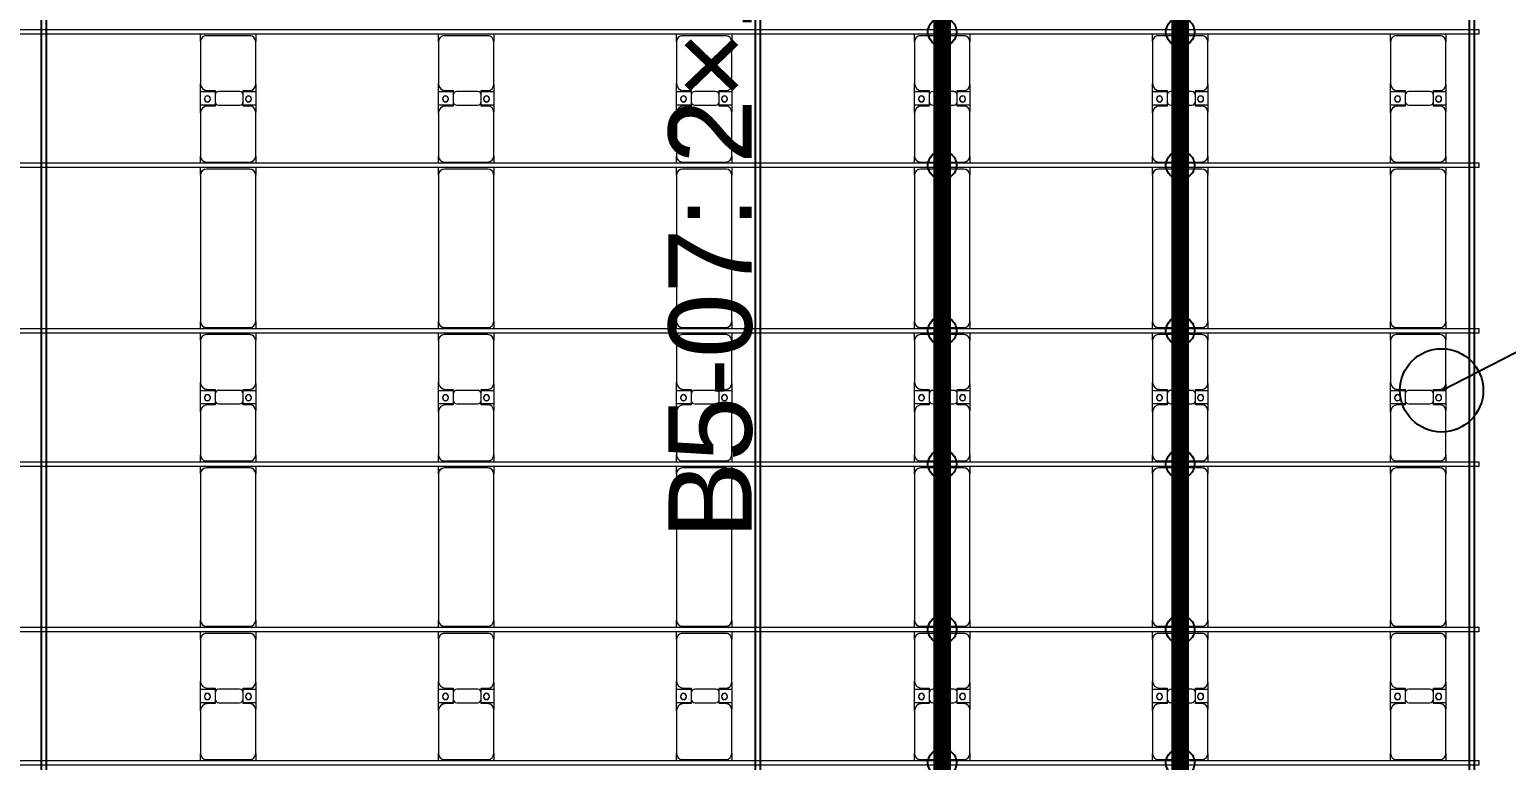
# Model space of a CAD drawing. Header units: millimetres. Extents: x -147246 to 112336, y -213734 to -86506.
# Drawn here: x -3783 to 8626, y -153415 to -147275 of the extents above; entities that cross this region are included whole.
import ezdxf

# ---------------------------------------------------------------- set-up
doc = ezdxf.new("R2010")
doc.units = ezdxf.units.MM
doc.layers.add('A-GENM', color=13, linetype='Continuous', lineweight=9)
doc.layers.add('S-BEAM', color=12, linetype='Continuous', lineweight=9)
for name, color, linetype in [('GC-BICH NEO', 6, 'Continuous'), ('GC-DAY NEO', 5, 'Continuous'), ('GC-GHI CHU', 2, 'Continuous'), ('GC-HOP 40x60 GIA CUONG', 1, 'Continuous')]:
    doc.layers.add(name, color=color, linetype=linetype)
doc.styles.add('GC_VN', font='arial.ttf')

# ---------------------------------------------------------------- blocks, each defined once
blk = doc.blocks.new('Dầm C52 - Dầm C52-18782-BỐ TRÍ KHUNG KẾT CẤU BÈ PIN 05')
at = {"layer": 'S-BEAM', "color": 1}
for p, q in [((-74474, -20), (-74474, 20)), ((-74474, 20), (74474, 20)), ((74474, -20), (-74474, -20))]:
    blk.add_line(p, q, dxfattribs=at)
blk = doc.blocks.new('Dầm C52 - Dầm C52-18783-BỐ TRÍ KHUNG KẾT CẤU BÈ PIN 05')
at = {"layer": 'S-BEAM', "color": 1}
for p, q in [((-74474, -20), (-74474, 20)), ((-74474, 20), (74474, 20)), ((74474, -20), (-74474, -20))]:
    blk.add_line(p, q, dxfattribs=at)
blk = doc.blocks.new('Dầm C52 - Dầm C52-18784-BỐ TRÍ KHUNG KẾT CẤU BÈ PIN 05')
at = {"layer": 'S-BEAM', "color": 1}
for p, q in [((-74474, -20), (-74474, 20)), ((-74474, 20), (74474, 20)), ((74474, -20), (-74474, -20))]:
    blk.add_line(p, q, dxfattribs=at)
blk = doc.blocks.new('Dai phao do pin - DẢI PHAO ĐỠ PIN-V48-BỐ TRÍ KHUNG KẾT CẤU BÈ PIN 05')
at = {"layer": 'A-GENM', "color": 7}
for p, q in [((48403, 242), (48460, 242)), ((48410, 192), (48410, -173)), ((48820, 242), (48460, 242)), ((48820, 242), (49002, 242)), ((48880, 118), (48880, 182)), ((48888, 242), (49070, 242)), ((48888, 118), (48888, 242)), ((49002, 242), (49002, 118)), ((49010, 182), (49010, 118)), ((49420, 242), (49070, 242)), ((49420, 242), (49483, 242)), ((49470, -173), (49470, 192)), ((49523, 242), (49580, 242)), ((49530, 192), (49530, -173)), ((50810, 242), (49580, 242)), ((50810, 242), (50873, 242)), ((50860, -173), (50860, 192)), ((50913, 242), (50970, 242)), ((50920, 192), (50920, -173)), ((51330, 242), (50970, 242)), ((51330, 242), (51512, 242)), ((51390, 118), (51390, 182)), ((51398, 242), (51580, 242)), ((51398, 118), (51398, 242)), ((51512, 242), (51512, 118)), ((51520, 182), (51520, 118)), ((51930, 242), (51580, 242)), ((51930, 242), (51993, 242)), ((51980, -173), (51980, 192)), ((52033, 242), (52090, 242)), ((52040, 192), (52040, -173)), ((53320, 242), (52090, 242)), ((53320, 242), (53383, 242)), ((53370, -173), (53370, 192)), ((53423, 242), (53480, 242)), ((53430, 192), (53430, -173)), ((53840, 242), (53480, 242)), ((53840, 242), (54022, 242)), ((53900, 118), (53900, 182)), ((53908, 242), (54090, 242)), ((53908, 118), (53908, 242)), ((54022, 242), (54022, 118)), ((54030, 182), (54030, 118)), ((54440, 242), (54090, 242)), ((54443, 242), (54503, 242)), ((54490, -173), (54490, 192)), ((48972, 118), (48880, 118)), ((48888, 88), (48888, -88)), ((49010, 118), (48918, 118)), ((49002, -88), (49002, 88)), ((51482, 118), (51390, 118)), ((51398, 88), (51398, -88)), ((51520, 118), (51428, 118)), ((51512, -88), (51512, 88)), ((53992, 118), (53900, 118)), ((53908, 88), (53908, -88)), ((54030, 118), (53938, 118)), ((54022, -88), (54022, 88)), ((48880, -173), (48880, -118)), ((48880, -118), (48972, -118)), ((48888, -223), (48888, -118)), ((48918, -118), (49010, -118)), ((49002, -118), (49002, -223)), ((49010, -118), (49010, -173)), ((51390, -173), (51390, -118)), ((51390, -118), (51482, -118)), ((51398, -223), (51398, -118)), ((51428, -118), (51520, -118)), ((51512, -118), (51512, -223)), ((51520, -118), (51520, -173)), ((53900, -173), (53900, -118)), ((53900, -118), (53992, -118)), ((53908, -223), (53908, -118)), ((53938, -118), (54030, -118)), ((54022, -118), (54022, -223)), ((54030, -118), (54030, -173)), ((48460, -223), (48403, -223)), ((48460, -223), (48830, -223)), ((49002, -223), (48830, -223)), ((49060, -223), (48888, -223)), ((49060, -223), (49420, -223)), ((49483, -223), (49420, -223)), ((49580, -223), (49523, -223)), ((49580, -223), (50810, -223)), ((50873, -223), (50810, -223)), ((50970, -223), (50913, -223)), ((50970, -223), (51340, -223)), ((51512, -223), (51340, -223)), ((51570, -223), (51398, -223)), ((51570, -223), (51930, -223)), ((51993, -223), (51930, -223)), ((52090, -223), (52033, -223)), ((52090, -223), (53320, -223)), ((53383, -223), (53320, -223)), ((53480, -223), (53423, -223)), ((53480, -223), (53850, -223)), ((54022, -223), (53850, -223)), ((54080, -223), (53908, -223)), ((54080, -223), (54440, -223)), ((54503, -223), (54443, -223))]:
    blk.add_line(p, q, dxfattribs=at)
for centre, radius, start, end in [((48460, 192), 50, 90, 180), ((48460, 192), 50, 135, 180), ((48820, 182), 60, 0, 90), ((48820, 182), 60, 0, 30), ((48939, 183), 25, 0, 180), ((48939, 183), 25, 180, 0), ((48941, 183), 25, 0, 180), ((48941, 183), 25, 180, 0), ((49070, 182), 60, 90, 180), ((49070, 182), 60, 150, 180), ((49420, 192), 50, 0, 90), ((49420, 192), 50, 0, 45), ((49580, 192), 50, 90, 180), ((49580, 192), 50, 105, 180), ((50810, 192), 50, 0, 90), ((50810, 192), 50, 15, 90), ((50970, 192), 50, 90, 180), ((50970, 192), 50, 135, 180), ((51330, 182), 60, 0, 90), ((51330, 182), 60, 0, 30), ((51449, 183), 25, 0, 180), ((51449, 183), 25, 180, 0), ((51451, 183), 25, 360, 180), ((51451, 183), 25, 180, 0), ((51580, 182), 60, 90, 180), ((51580, 182), 60, 150, 180), ((51930, 192), 50, 360, 90), ((51930, 192), 50, 360, 45), ((52090, 192), 50, 90, 180), ((52090, 192), 50, 105, 180), ((53320, 192), 50, 0, 90), ((53320, 192), 50, 15, 90), ((53480, 192), 50, 90, 180), ((53480, 192), 50, 135, 180), ((53840, 182), 60, 360, 90), ((53840, 182), 60, 360, 30), ((53959, 183), 25, 0, 180), ((53959, 183), 25, 180, 0), ((53961, 183), 25, 360, 180), ((53961, 183), 25, 180, 360), ((54090, 182), 60, 90, 180), ((54090, 182), 60, 150, 180), ((54440, 192), 50, 0, 90), ((54440, 192), 50, 0, 45), ((48918, 88), 30, 90, 180), ((48972, 88), 30, 0, 90), ((51428, 88), 30, 90, 180), ((51482, 88), 30, 0, 90), ((53938, 88), 30, 90, 180), ((53992, 88), 30, 0, 90), ((48918, -88), 30, 180, 270), ((48972, -88), 30, 270, 0), ((51428, -88), 30, 180, 270), ((51482, -88), 30, 270, 0), ((53938, -88), 30, 180, 270), ((53992, -88), 30, 270, 0), ((48460, -173), 50, 180, 270), ((48460, -173), 50, 180, 225), ((48830, -173), 50, 270, 0), ((48830, -173), 50, 315, 0), ((48939, -162), 25, 0, 180), ((48939, -162), 25, 180, 360), ((48941, -162), 25, 0, 180), ((48941, -162), 25, 180, 360), ((49060, -173), 50, 180, 270), ((49060, -173), 50, 180, 225), ((49420, -173), 50, 270, 0), ((49420, -173), 50, 315, 0), ((49580, -173), 50, 180, 270), ((49580, -173), 50, 180, 270), ((50810, -173), 50, 270, 0), ((50810, -173), 50, 285, 0), ((50970, -173), 50, 180, 270), ((50970, -173), 50, 180, 225), ((51340, -173), 50, 270, 360), ((51340, -173), 50, 315, 0), ((51449, -162), 25, 0, 180), ((51449, -162), 25, 180, 360), ((51451, -162), 25, 0, 180), ((51451, -162), 25, 180, 360), ((51570, -173), 50, 180, 270), ((51570, -173), 50, 180, 225), ((51930, -173), 50, 270, 0), ((51930, -173), 50, 315, 0), ((52090, -173), 50, 180, 270), ((52090, -173), 50, 180, 270), ((53320, -173), 50, 270, 0), ((53320, -173), 50, 285, 0), ((53480, -173), 50, 180, 270), ((53480, -173), 50, 180, 225), ((53850, -173), 50, 270, 360), ((53850, -173), 50, 315, 360), ((53959, -162), 25, 0, 180), ((53959, -162), 25, 180, 0), ((53961, -162), 25, 360, 180), ((53961, -162), 25, 180, 0), ((54080, -173), 50, 180, 270), ((54080, -173), 50, 180, 225), ((54440, -173), 50, 270, 0), ((54440, -173), 50, 315, 360)]:
    blk.add_arc(centre, radius, start, end, dxfattribs=at)
blk = doc.blocks.new('Dai phao do pin - DẢI PHAO ĐỠ PIN-V49-BỐ TRÍ KHUNG KẾT CẤU BÈ PIN 05')
at = {"layer": 'A-GENM', "color": 7}
for p, q in [((48403, 242), (48460, 242)), ((48410, 192), (48410, -173)), ((48820, 242), (48460, 242)), ((48820, 242), (49002, 242)), ((48880, 118), (48880, 182)), ((48888, 242), (49070, 242)), ((48888, 118), (48888, 242)), ((49002, 242), (49002, 118)), ((49010, 182), (49010, 118)), ((49420, 242), (49070, 242)), ((49420, 242), (49483, 242)), ((49470, -173), (49470, 192)), ((49523, 242), (49580, 242)), ((49530, 192), (49530, -173)), ((50810, 242), (49580, 242)), ((50810, 242), (50873, 242)), ((50860, -173), (50860, 192)), ((50913, 242), (50970, 242)), ((50920, 192), (50920, -173)), ((51330, 242), (50970, 242)), ((51330, 242), (51512, 242)), ((51390, 118), (51390, 182)), ((51398, 242), (51580, 242)), ((51398, 118), (51398, 242)), ((51512, 242), (51512, 118)), ((51520, 182), (51520, 118)), ((51930, 242), (51580, 242)), ((51930, 242), (51993, 242)), ((51980, -173), (51980, 192)), ((52033, 242), (52090, 242)), ((52040, 192), (52040, -173)), ((53320, 242), (52090, 242)), ((53320, 242), (53383, 242)), ((53370, -173), (53370, 192)), ((53423, 242), (53480, 242)), ((53430, 192), (53430, -173)), ((53840, 242), (53480, 242)), ((53840, 242), (54022, 242)), ((53900, 118), (53900, 182)), ((53908, 242), (54090, 242)), ((53908, 118), (53908, 242)), ((54022, 242), (54022, 118)), ((54030, 182), (54030, 118)), ((54440, 242), (54090, 242)), ((54443, 242), (54503, 242)), ((54490, -173), (54490, 192)), ((48972, 118), (48880, 118)), ((48888, 88), (48888, -88)), ((49010, 118), (48918, 118)), ((49002, -88), (49002, 88)), ((51482, 118), (51390, 118)), ((51398, 88), (51398, -88)), ((51520, 118), (51428, 118)), ((51512, -88), (51512, 88)), ((53992, 118), (53900, 118)), ((53908, 88), (53908, -88)), ((54030, 118), (53938, 118)), ((54022, -88), (54022, 88)), ((48880, -173), (48880, -118)), ((48880, -118), (48972, -118)), ((48888, -223), (48888, -118)), ((48918, -118), (49010, -118)), ((49002, -118), (49002, -223)), ((49010, -118), (49010, -173)), ((51390, -173), (51390, -118)), ((51390, -118), (51482, -118)), ((51398, -223), (51398, -118)), ((51428, -118), (51520, -118)), ((51512, -118), (51512, -223)), ((51520, -118), (51520, -173)), ((53900, -173), (53900, -118)), ((53900, -118), (53992, -118)), ((53908, -223), (53908, -118)), ((53938, -118), (54030, -118)), ((54022, -118), (54022, -223)), ((54030, -118), (54030, -173)), ((48460, -223), (48403, -223)), ((48460, -223), (48830, -223)), ((49002, -223), (48830, -223)), ((49060, -223), (48888, -223)), ((49060, -223), (49420, -223)), ((49483, -223), (49420, -223)), ((49580, -223), (49523, -223)), ((49580, -223), (50810, -223)), ((50873, -223), (50810, -223)), ((50970, -223), (50913, -223)), ((50970, -223), (51340, -223)), ((51512, -223), (51340, -223)), ((51570, -223), (51398, -223)), ((51570, -223), (51930, -223)), ((51993, -223), (51930, -223)), ((52090, -223), (52033, -223)), ((52090, -223), (53320, -223)), ((53383, -223), (53320, -223)), ((53480, -223), (53423, -223)), ((53480, -223), (53850, -223)), ((54022, -223), (53850, -223)), ((54080, -223), (53908, -223)), ((54080, -223), (54440, -223)), ((54503, -223), (54443, -223))]:
    blk.add_line(p, q, dxfattribs=at)
for centre, radius, start, end in [((48460, 192), 50, 90, 180), ((48460, 192), 50, 135, 180), ((48820, 182), 60, 0, 90), ((48820, 182), 60, 0, 30), ((48939, 183), 25, 0, 180), ((48939, 183), 25, 180, 0), ((48941, 183), 25, 0, 180), ((48941, 183), 25, 180, 0), ((49070, 182), 60, 90, 180), ((49070, 182), 60, 150, 180), ((49420, 192), 50, 0, 90), ((49420, 192), 50, 0, 45), ((49580, 192), 50, 90, 180), ((49580, 192), 50, 105, 180), ((50810, 192), 50, 0, 90), ((50810, 192), 50, 15, 90), ((50970, 192), 50, 90, 180), ((50970, 192), 50, 135, 180), ((51330, 182), 60, 0, 90), ((51330, 182), 60, 0, 30), ((51449, 183), 25, 0, 180), ((51449, 183), 25, 180, 0), ((51451, 183), 25, 360, 180), ((51451, 183), 25, 180, 0), ((51580, 182), 60, 90, 180), ((51580, 182), 60, 150, 180), ((51930, 192), 50, 360, 90), ((51930, 192), 50, 360, 45), ((52090, 192), 50, 90, 180), ((52090, 192), 50, 105, 180), ((53320, 192), 50, 0, 90), ((53320, 192), 50, 15, 90), ((53480, 192), 50, 90, 180), ((53480, 192), 50, 135, 180), ((53840, 182), 60, 360, 90), ((53840, 182), 60, 360, 30), ((53959, 183), 25, 0, 180), ((53959, 183), 25, 180, 0), ((53961, 183), 25, 360, 180), ((53961, 183), 25, 180, 360), ((54090, 182), 60, 90, 180), ((54090, 182), 60, 150, 180), ((54440, 192), 50, 0, 90), ((54440, 192), 50, 0, 45), ((48918, 88), 30, 90, 180), ((48972, 88), 30, 0, 90), ((51428, 88), 30, 90, 180), ((51482, 88), 30, 0, 90), ((53938, 88), 30, 90, 180), ((53992, 88), 30, 0, 90), ((48918, -88), 30, 180, 270), ((48972, -88), 30, 270, 0), ((51428, -88), 30, 180, 270), ((51482, -88), 30, 270, 0), ((53938, -88), 30, 180, 270), ((53992, -88), 30, 270, 0), ((48460, -173), 50, 180, 270), ((48460, -173), 50, 180, 225), ((48830, -173), 50, 270, 0), ((48830, -173), 50, 315, 0), ((48939, -162), 25, 0, 180), ((48939, -162), 25, 180, 360), ((48941, -162), 25, 0, 180), ((48941, -162), 25, 180, 360), ((49060, -173), 50, 180, 270), ((49060, -173), 50, 180, 225), ((49420, -173), 50, 270, 0), ((49420, -173), 50, 315, 0), ((49580, -173), 50, 180, 270), ((49580, -173), 50, 180, 270), ((50810, -173), 50, 270, 0), ((50810, -173), 50, 285, 0), ((50970, -173), 50, 180, 270), ((50970, -173), 50, 180, 225), ((51340, -173), 50, 270, 360), ((51340, -173), 50, 315, 0), ((51449, -162), 25, 0, 180), ((51449, -162), 25, 180, 360), ((51451, -162), 25, 0, 180), ((51451, -162), 25, 180, 360), ((51570, -173), 50, 180, 270), ((51570, -173), 50, 180, 225), ((51930, -173), 50, 270, 0), ((51930, -173), 50, 315, 0), ((52090, -173), 50, 180, 270), ((52090, -173), 50, 180, 270), ((53320, -173), 50, 270, 0), ((53320, -173), 50, 285, 0), ((53480, -173), 50, 180, 270), ((53480, -173), 50, 180, 225), ((53850, -173), 50, 270, 360), ((53850, -173), 50, 315, 360), ((53959, -162), 25, 0, 180), ((53959, -162), 25, 180, 0), ((53961, -162), 25, 360, 180), ((53961, -162), 25, 180, 0), ((54080, -173), 50, 180, 270), ((54080, -173), 50, 180, 225), ((54440, -173), 50, 270, 0), ((54440, -173), 50, 315, 360)]:
    blk.add_arc(centre, radius, start, end, dxfattribs=at)
blk = doc.blocks.new('Dai phao do pin - DẢI PHAO ĐỠ PIN-V50-BỐ TRÍ KHUNG KẾT CẤU BÈ PIN 05')
at = {"layer": 'A-GENM', "color": 7}
for p, q in [((48403, 242), (48460, 242)), ((48410, 192), (48410, -173)), ((48820, 242), (48460, 242)), ((48820, 242), (49002, 242)), ((48880, 118), (48880, 182)), ((48888, 242), (49070, 242)), ((48888, 118), (48888, 242)), ((49002, 242), (49002, 118)), ((49010, 182), (49010, 118)), ((49420, 242), (49070, 242)), ((49420, 242), (49483, 242)), ((49470, -173), (49470, 192)), ((49523, 242), (49580, 242)), ((49530, 192), (49530, -173)), ((50810, 242), (49580, 242)), ((50810, 242), (50873, 242)), ((50860, -173), (50860, 192)), ((50913, 242), (50970, 242)), ((50920, 192), (50920, -173)), ((51330, 242), (50970, 242)), ((51330, 242), (51512, 242)), ((51390, 118), (51390, 182)), ((51398, 242), (51580, 242)), ((51398, 118), (51398, 242)), ((51512, 242), (51512, 118)), ((51520, 182), (51520, 118)), ((51930, 242), (51580, 242)), ((51930, 242), (51993, 242)), ((51980, -173), (51980, 192)), ((52033, 242), (52090, 242)), ((52040, 192), (52040, -173)), ((53320, 242), (52090, 242)), ((53320, 242), (53383, 242)), ((53370, -173), (53370, 192)), ((53423, 242), (53480, 242)), ((53430, 192), (53430, -173)), ((53840, 242), (53480, 242)), ((53840, 242), (54022, 242)), ((53900, 118), (53900, 182)), ((53908, 242), (54090, 242)), ((53908, 118), (53908, 242)), ((54022, 242), (54022, 118)), ((54030, 182), (54030, 118)), ((54440, 242), (54090, 242)), ((54443, 242), (54503, 242)), ((54490, -173), (54490, 192)), ((48972, 118), (48880, 118)), ((48888, 88), (48888, -88)), ((49010, 118), (48918, 118)), ((49002, -88), (49002, 88)), ((51482, 118), (51390, 118)), ((51398, 88), (51398, -88)), ((51520, 118), (51428, 118)), ((51512, -88), (51512, 88)), ((53992, 118), (53900, 118)), ((53908, 88), (53908, -88)), ((54030, 118), (53938, 118)), ((54022, -88), (54022, 88)), ((48880, -173), (48880, -118)), ((48880, -118), (48972, -118)), ((48888, -223), (48888, -118)), ((48918, -118), (49010, -118)), ((49002, -118), (49002, -223)), ((49010, -118), (49010, -173)), ((51390, -173), (51390, -118)), ((51390, -118), (51482, -118)), ((51398, -223), (51398, -118)), ((51428, -118), (51520, -118)), ((51512, -118), (51512, -223)), ((51520, -118), (51520, -173)), ((53900, -173), (53900, -118)), ((53900, -118), (53992, -118)), ((53908, -223), (53908, -118)), ((53938, -118), (54030, -118)), ((54022, -118), (54022, -223)), ((54030, -118), (54030, -173)), ((48460, -223), (48403, -223)), ((48460, -223), (48830, -223)), ((49002, -223), (48830, -223)), ((49060, -223), (48888, -223)), ((49060, -223), (49420, -223)), ((49483, -223), (49420, -223)), ((49580, -223), (49523, -223)), ((49580, -223), (50810, -223)), ((50873, -223), (50810, -223)), ((50970, -223), (50913, -223)), ((50970, -223), (51340, -223)), ((51512, -223), (51340, -223)), ((51570, -223), (51398, -223)), ((51570, -223), (51930, -223)), ((51993, -223), (51930, -223)), ((52090, -223), (52033, -223)), ((52090, -223), (53320, -223)), ((53383, -223), (53320, -223)), ((53480, -223), (53423, -223)), ((53480, -223), (53850, -223)), ((54022, -223), (53850, -223)), ((54080, -223), (53908, -223)), ((54080, -223), (54440, -223)), ((54503, -223), (54443, -223))]:
    blk.add_line(p, q, dxfattribs=at)
for centre, radius, start, end in [((48460, 192), 50, 90, 180), ((48460, 192), 50, 135, 180), ((48820, 182), 60, 0, 90), ((48820, 182), 60, 0, 30), ((48939, 183), 25, 0, 180), ((48939, 183), 25, 180, 0), ((48941, 183), 25, 0, 180), ((48941, 183), 25, 180, 0), ((49070, 182), 60, 90, 180), ((49070, 182), 60, 150, 180), ((49420, 192), 50, 0, 90), ((49420, 192), 50, 0, 45), ((49580, 192), 50, 90, 180), ((49580, 192), 50, 105, 180), ((50810, 192), 50, 0, 90), ((50810, 192), 50, 15, 90), ((50970, 192), 50, 90, 180), ((50970, 192), 50, 135, 180), ((51330, 182), 60, 0, 90), ((51330, 182), 60, 0, 30), ((51449, 183), 25, 0, 180), ((51449, 183), 25, 180, 0), ((51451, 183), 25, 360, 180), ((51451, 183), 25, 180, 0), ((51580, 182), 60, 90, 180), ((51580, 182), 60, 150, 180), ((51930, 192), 50, 360, 90), ((51930, 192), 50, 360, 45), ((52090, 192), 50, 90, 180), ((52090, 192), 50, 105, 180), ((53320, 192), 50, 0, 90), ((53320, 192), 50, 15, 90), ((53480, 192), 50, 90, 180), ((53480, 192), 50, 135, 180), ((53840, 182), 60, 360, 90), ((53840, 182), 60, 360, 30), ((53959, 183), 25, 0, 180), ((53959, 183), 25, 180, 0), ((53961, 183), 25, 360, 180), ((53961, 183), 25, 180, 360), ((54090, 182), 60, 90, 180), ((54090, 182), 60, 150, 180), ((54440, 192), 50, 0, 90), ((54440, 192), 50, 0, 45), ((48918, 88), 30, 90, 180), ((48972, 88), 30, 0, 90), ((51428, 88), 30, 90, 180), ((51482, 88), 30, 0, 90), ((53938, 88), 30, 90, 180), ((53992, 88), 30, 0, 90), ((48918, -88), 30, 180, 270), ((48972, -88), 30, 270, 0), ((51428, -88), 30, 180, 270), ((51482, -88), 30, 270, 0), ((53938, -88), 30, 180, 270), ((53992, -88), 30, 270, 0), ((48460, -173), 50, 180, 270), ((48460, -173), 50, 184.9087, 225), ((48830, -173), 50, 270, 0), ((48830, -173), 50, 315, 355.0934), ((48939, -162), 25, 0, 180), ((48939, -162), 25, 180, 360), ((48941, -162), 25, 0, 180), ((48941, -162), 25, 180, 360), ((49060, -173), 50, 180, 270), ((49060, -173), 50, 184.9059, 225), ((49420, -173), 50, 270, 0), ((49420, -173), 50, 315, 355.0962), ((49580, -173), 50, 180, 270), ((49580, -173), 50, 184.9035, 270), ((50810, -173), 50, 270, 0), ((50810, -173), 50, 285, 355.1026), ((50970, -173), 50, 180, 270), ((50970, -173), 50, 184.8971, 225), ((51340, -173), 50, 270, 360), ((51340, -173), 50, 315, 355.1051), ((51449, -162), 25, 0, 180), ((51449, -162), 25, 180, 360), ((51451, -162), 25, 0, 180), ((51451, -162), 25, 180, 360), ((51570, -173), 50, 180, 270), ((51570, -173), 50, 184.8943, 225), ((51930, -173), 50, 270, 0), ((51930, -173), 50, 315, 355.1078), ((52090, -173), 50, 180, 270), ((52090, -173), 50, 184.8919, 270), ((53320, -173), 50, 270, 0), ((53320, -173), 50, 285, 355.1142), ((53480, -173), 50, 180, 270), ((53480, -173), 50, 184.8855, 225), ((53850, -173), 50, 270, 360), ((53850, -173), 50, 315, 355.1167), ((53959, -162), 25, 0, 180), ((53959, -162), 25, 180, 0), ((53961, -162), 25, 360, 180), ((53961, -162), 25, 180, 0), ((54080, -173), 50, 180, 270), ((54080, -173), 50, 184.8827, 225), ((54440, -173), 50, 270, 0), ((54440, -173), 50, 315, 355.1194)]:
    blk.add_arc(centre, radius, start, end, dxfattribs=at)
blk = doc.blocks.new('Dai phao do pin - DẢI PHAO ĐỠ PIN-V51-BỐ TRÍ KHUNG KẾT CẤU BÈ PIN 05')
at = {"layer": 'A-GENM', "color": 7}
for p, q in [((48403, 242), (48460, 242)), ((48410, 192), (48410, -173)), ((48820, 242), (48460, 242)), ((48820, 242), (49002, 242)), ((48880, 118), (48880, 182)), ((48888, 242), (49070, 242)), ((48888, 118), (48888, 242)), ((49002, 242), (49002, 118)), ((49010, 182), (49010, 118)), ((49420, 242), (49070, 242)), ((49420, 242), (49483, 242)), ((49470, -173), (49470, 192)), ((49523, 242), (49580, 242)), ((49530, 192), (49530, -173)), ((50810, 242), (49580, 242)), ((50810, 242), (50873, 242)), ((50860, -173), (50860, 192)), ((50913, 242), (50970, 242)), ((50920, 192), (50920, -173)), ((51330, 242), (50970, 242)), ((51330, 242), (51512, 242)), ((51390, 118), (51390, 182)), ((51398, 242), (51580, 242)), ((51398, 118), (51398, 242)), ((51512, 242), (51512, 118)), ((51520, 182), (51520, 118)), ((51930, 242), (51580, 242)), ((51930, 242), (51993, 242)), ((51980, -173), (51980, 192)), ((52033, 242), (52090, 242)), ((52040, 192), (52040, -173)), ((53320, 242), (52090, 242)), ((53320, 242), (53383, 242)), ((53370, -173), (53370, 192)), ((53423, 242), (53480, 242)), ((53430, 192), (53430, -173)), ((53840, 242), (53480, 242)), ((53840, 242), (54022, 242)), ((53900, 118), (53900, 182)), ((53908, 242), (54090, 242)), ((53908, 118), (53908, 242)), ((54022, 242), (54022, 118)), ((54030, 182), (54030, 118)), ((54440, 242), (54090, 242)), ((54443, 242), (54503, 242)), ((54490, -173), (54490, 192)), ((48972, 118), (48880, 118)), ((48888, 88), (48888, -88)), ((49010, 118), (48918, 118)), ((49002, -88), (49002, 88)), ((51482, 118), (51390, 118)), ((51398, 88), (51398, -88)), ((51520, 118), (51428, 118)), ((51512, -88), (51512, 88)), ((53992, 118), (53900, 118)), ((53908, 88), (53908, -88)), ((54030, 118), (53938, 118)), ((54022, -88), (54022, 88)), ((48880, -173), (48880, -118)), ((48880, -118), (48972, -118)), ((48888, -223), (48888, -118)), ((48918, -118), (49010, -118)), ((49002, -118), (49002, -223)), ((49010, -118), (49010, -173)), ((51390, -173), (51390, -118)), ((51390, -118), (51482, -118)), ((51398, -223), (51398, -118)), ((51428, -118), (51520, -118)), ((51512, -118), (51512, -223)), ((51520, -118), (51520, -173)), ((53900, -173), (53900, -118)), ((53900, -118), (53992, -118)), ((53908, -223), (53908, -118)), ((53938, -118), (54030, -118)), ((54022, -118), (54022, -223)), ((54030, -118), (54030, -173)), ((48460, -223), (48403, -223)), ((48460, -223), (48830, -223)), ((49002, -223), (48830, -223)), ((49060, -223), (48888, -223)), ((49060, -223), (49420, -223)), ((49483, -223), (49420, -223)), ((49580, -223), (49523, -223)), ((49580, -223), (50810, -223)), ((50873, -223), (50810, -223)), ((50970, -223), (50913, -223)), ((50970, -223), (51340, -223)), ((51512, -223), (51340, -223)), ((51570, -223), (51398, -223)), ((51570, -223), (51930, -223)), ((51993, -223), (51930, -223)), ((52090, -223), (52033, -223)), ((52090, -223), (53320, -223)), ((53383, -223), (53320, -223)), ((53480, -223), (53423, -223)), ((53480, -223), (53850, -223)), ((54022, -223), (53850, -223)), ((54080, -223), (53908, -223)), ((54080, -223), (54440, -223)), ((54503, -223), (54443, -223))]:
    blk.add_line(p, q, dxfattribs=at)
for centre, radius, start, end in [((48460, 192), 50, 90, 180), ((48460, 192), 50, 135, 180), ((48820, 182), 60, 0, 90), ((48820, 182), 60, 0, 30), ((48939, 183), 25, 0, 180), ((48939, 183), 25, 180, 0), ((48941, 183), 25, 0, 180), ((48941, 183), 25, 180, 0), ((49070, 182), 60, 90, 180), ((49070, 182), 60, 150, 180), ((49420, 192), 50, 0, 90), ((49420, 192), 50, 0, 45), ((49580, 192), 50, 90, 180), ((49580, 192), 50, 105, 180), ((50810, 192), 50, 0, 90), ((50810, 192), 50, 15, 90), ((50970, 192), 50, 90, 180), ((50970, 192), 50, 135, 180), ((51330, 182), 60, 0, 90), ((51330, 182), 60, 0, 30), ((51449, 183), 25, 0, 180), ((51449, 183), 25, 180, 0), ((51451, 183), 25, 360, 180), ((51451, 183), 25, 180, 0), ((51580, 182), 60, 90, 180), ((51580, 182), 60, 150, 180), ((51930, 192), 50, 360, 90), ((51930, 192), 50, 360, 45), ((52090, 192), 50, 90, 180), ((52090, 192), 50, 105, 180), ((53320, 192), 50, 0, 90), ((53320, 192), 50, 15, 90), ((53480, 192), 50, 90, 180), ((53480, 192), 50, 135, 180), ((53840, 182), 60, 360, 90), ((53840, 182), 60, 360, 30), ((53959, 183), 25, 0, 180), ((53959, 183), 25, 180, 0), ((53961, 183), 25, 360, 180), ((53961, 183), 25, 180, 360), ((54090, 182), 60, 90, 180), ((54090, 182), 60, 150, 180), ((54440, 192), 50, 0, 90), ((54440, 192), 50, 0, 45), ((48918, 88), 30, 90, 180), ((48972, 88), 30, 0, 90), ((51428, 88), 30, 90, 180), ((51482, 88), 30, 0, 90), ((53938, 88), 30, 90, 180), ((53992, 88), 30, 0, 90), ((48918, -88), 30, 180, 270), ((48972, -88), 30, 270, 0), ((51428, -88), 30, 180, 270), ((51482, -88), 30, 270, 0), ((53938, -88), 30, 180, 270), ((53992, -88), 30, 270, 0), ((48460, -173), 50, 180, 270), ((48460, -173), 50, 180, 225), ((48830, -173), 50, 270, 0), ((48830, -173), 50, 315, 0), ((48939, -162), 25, 0, 180), ((48939, -162), 25, 180, 360), ((48941, -162), 25, 0, 180), ((48941, -162), 25, 180, 360), ((49060, -173), 50, 180, 270), ((49060, -173), 50, 180, 225), ((49420, -173), 50, 270, 0), ((49420, -173), 50, 315, 0), ((49580, -173), 50, 180, 270), ((49580, -173), 50, 180, 270), ((50810, -173), 50, 270, 0), ((50810, -173), 50, 285, 0), ((50970, -173), 50, 180, 270), ((50970, -173), 50, 180, 225), ((51340, -173), 50, 270, 360), ((51340, -173), 50, 315, 0), ((51449, -162), 25, 0, 180), ((51449, -162), 25, 180, 360), ((51451, -162), 25, 0, 180), ((51451, -162), 25, 180, 360), ((51570, -173), 50, 180, 270), ((51570, -173), 50, 180, 225), ((51930, -173), 50, 270, 0), ((51930, -173), 50, 315, 0), ((52090, -173), 50, 180, 270), ((52090, -173), 50, 180, 270), ((53320, -173), 50, 270, 0), ((53320, -173), 50, 285, 0), ((53480, -173), 50, 180, 270), ((53480, -173), 50, 180, 225), ((53850, -173), 50, 270, 360), ((53850, -173), 50, 315, 360), ((53959, -162), 25, 0, 180), ((53959, -162), 25, 180, 0), ((53961, -162), 25, 360, 180), ((53961, -162), 25, 180, 0), ((54080, -173), 50, 180, 270), ((54080, -173), 50, 180, 225), ((54440, -173), 50, 270, 0), ((54440, -173), 50, 315, 360)]:
    blk.add_arc(centre, radius, start, end, dxfattribs=at)
blk = doc.blocks.new('Dai phao do pin - DẢI PHAO ĐỠ PIN-V52-BỐ TRÍ KHUNG KẾT CẤU BÈ PIN 05')
at = {"layer": 'A-GENM', "color": 7}
for p, q in [((48403, 242), (48460, 242)), ((48410, 192), (48410, -173)), ((48820, 242), (48460, 242)), ((48820, 242), (49002, 242)), ((48880, 118), (48880, 182)), ((48888, 242), (49070, 242)), ((48888, 118), (48888, 242)), ((49002, 242), (49002, 118)), ((49010, 182), (49010, 118)), ((49420, 242), (49070, 242)), ((49420, 242), (49483, 242)), ((49470, -173), (49470, 192)), ((49523, 242), (49580, 242)), ((49530, 192), (49530, -173)), ((50810, 242), (49580, 242)), ((50810, 242), (50873, 242)), ((50860, -173), (50860, 192)), ((50913, 242), (50970, 242)), ((50920, 192), (50920, -173)), ((51330, 242), (50970, 242)), ((51330, 242), (51512, 242)), ((51390, 118), (51390, 182)), ((51398, 242), (51580, 242)), ((51398, 118), (51398, 242)), ((51512, 242), (51512, 118)), ((51520, 182), (51520, 118)), ((51930, 242), (51580, 242)), ((51930, 242), (51993, 242)), ((51980, -173), (51980, 192)), ((52033, 242), (52090, 242)), ((52040, 192), (52040, -173)), ((53320, 242), (52090, 242)), ((53320, 242), (53383, 242)), ((53370, -173), (53370, 192)), ((53423, 242), (53480, 242)), ((53430, 192), (53430, -173)), ((53840, 242), (53480, 242)), ((53840, 242), (54022, 242)), ((53900, 118), (53900, 182)), ((53908, 242), (54090, 242)), ((53908, 118), (53908, 242)), ((54022, 242), (54022, 118)), ((54030, 182), (54030, 118)), ((54440, 242), (54090, 242)), ((54443, 242), (54503, 242)), ((54490, -173), (54490, 192)), ((48972, 118), (48880, 118)), ((48888, 88), (48888, -88)), ((49010, 118), (48918, 118)), ((49002, -88), (49002, 88)), ((51482, 118), (51390, 118)), ((51398, 88), (51398, -88)), ((51520, 118), (51428, 118)), ((51512, -88), (51512, 88)), ((53992, 118), (53900, 118)), ((53908, 88), (53908, -88)), ((54030, 118), (53938, 118)), ((54022, -88), (54022, 88)), ((48880, -173), (48880, -118)), ((48880, -118), (48972, -118)), ((48888, -223), (48888, -118)), ((48918, -118), (49010, -118)), ((49002, -118), (49002, -223)), ((49010, -118), (49010, -173)), ((51390, -173), (51390, -118)), ((51390, -118), (51482, -118)), ((51398, -223), (51398, -118)), ((51428, -118), (51520, -118)), ((51512, -118), (51512, -223)), ((51520, -118), (51520, -173)), ((53900, -173), (53900, -118)), ((53900, -118), (53992, -118)), ((53908, -223), (53908, -118)), ((53938, -118), (54030, -118)), ((54022, -118), (54022, -223)), ((54030, -118), (54030, -173)), ((48460, -223), (48403, -223)), ((48460, -223), (48830, -223)), ((49002, -223), (48830, -223)), ((49060, -223), (48888, -223)), ((49060, -223), (49420, -223)), ((49483, -223), (49420, -223)), ((49580, -223), (49523, -223)), ((49580, -223), (50810, -223)), ((50873, -223), (50810, -223)), ((50970, -223), (50913, -223)), ((50970, -223), (51340, -223)), ((51512, -223), (51340, -223)), ((51570, -223), (51398, -223)), ((51570, -223), (51930, -223)), ((51993, -223), (51930, -223)), ((52090, -223), (52033, -223)), ((52090, -223), (53320, -223)), ((53383, -223), (53320, -223)), ((53480, -223), (53423, -223)), ((53480, -223), (53850, -223)), ((54022, -223), (53850, -223)), ((54080, -223), (53908, -223)), ((54080, -223), (54440, -223)), ((54503, -223), (54443, -223))]:
    blk.add_line(p, q, dxfattribs=at)
for centre, radius, start, end in [((48460, 192), 50, 90, 180), ((48460, 192), 50, 135, 180), ((48820, 182), 60, 0, 90), ((48820, 182), 60, 0, 30), ((48939, 183), 25, 0, 180), ((48939, 183), 25, 180, 0), ((48941, 183), 25, 0, 180), ((48941, 183), 25, 180, 0), ((49070, 182), 60, 90, 180), ((49070, 182), 60, 150, 180), ((49420, 192), 50, 0, 90), ((49420, 192), 50, 0, 45), ((49580, 192), 50, 90, 180), ((49580, 192), 50, 105, 180), ((50810, 192), 50, 0, 90), ((50810, 192), 50, 15, 90), ((50970, 192), 50, 90, 180), ((50970, 192), 50, 135, 180), ((51330, 182), 60, 0, 90), ((51330, 182), 60, 0, 30), ((51449, 183), 25, 0, 180), ((51449, 183), 25, 180, 0), ((51451, 183), 25, 360, 180), ((51451, 183), 25, 180, 0), ((51580, 182), 60, 90, 180), ((51580, 182), 60, 150, 180), ((51930, 192), 50, 360, 90), ((51930, 192), 50, 360, 45), ((52090, 192), 50, 90, 180), ((52090, 192), 50, 105, 180), ((53320, 192), 50, 0, 90), ((53320, 192), 50, 15, 90), ((53480, 192), 50, 90, 180), ((53480, 192), 50, 135, 180), ((53840, 182), 60, 360, 90), ((53840, 182), 60, 360, 30), ((53959, 183), 25, 0, 180), ((53959, 183), 25, 180, 0), ((53961, 183), 25, 360, 180), ((53961, 183), 25, 180, 360), ((54090, 182), 60, 90, 180), ((54090, 182), 60, 150, 180), ((54440, 192), 50, 0, 90), ((54440, 192), 50, 0, 45), ((48918, 88), 30, 90, 180), ((48972, 88), 30, 0, 90), ((51428, 88), 30, 90, 180), ((51482, 88), 30, 0, 90), ((53938, 88), 30, 90, 180), ((53992, 88), 30, 0, 90), ((48918, -88), 30, 180, 270), ((48972, -88), 30, 270, 0), ((51428, -88), 30, 180, 270), ((51482, -88), 30, 270, 0), ((53938, -88), 30, 180, 270), ((53992, -88), 30, 270, 0), ((48460, -173), 50, 180, 270), ((48460, -173), 50, 180, 225), ((48830, -173), 50, 270, 0), ((48830, -173), 50, 315, 0), ((48939, -162), 25, 0, 180), ((48939, -162), 25, 180, 360), ((48941, -162), 25, 0, 180), ((48941, -162), 25, 180, 360), ((49060, -173), 50, 180, 270), ((49060, -173), 50, 180, 225), ((49420, -173), 50, 270, 0), ((49420, -173), 50, 315, 0), ((49580, -173), 50, 180, 270), ((49580, -173), 50, 180, 270), ((50810, -173), 50, 270, 0), ((50810, -173), 50, 285, 0), ((50970, -173), 50, 180, 270), ((50970, -173), 50, 180, 225), ((51340, -173), 50, 270, 360), ((51340, -173), 50, 315, 0), ((51449, -162), 25, 0, 180), ((51449, -162), 25, 180, 360), ((51451, -162), 25, 0, 180), ((51451, -162), 25, 180, 360), ((51570, -173), 50, 180, 270), ((51570, -173), 50, 180, 225), ((51930, -173), 50, 270, 0), ((51930, -173), 50, 315, 0), ((52090, -173), 50, 180, 270), ((52090, -173), 50, 180, 270), ((53320, -173), 50, 270, 0), ((53320, -173), 50, 285, 0), ((53480, -173), 50, 180, 270), ((53480, -173), 50, 180, 225), ((53850, -173), 50, 270, 360), ((53850, -173), 50, 315, 360), ((53959, -162), 25, 0, 180), ((53959, -162), 25, 180, 0), ((53961, -162), 25, 360, 180), ((53961, -162), 25, 180, 0), ((54080, -173), 50, 180, 270), ((54080, -173), 50, 180, 225), ((54440, -173), 50, 270, 0), ((54440, -173), 50, 315, 360)]:
    blk.add_arc(centre, radius, start, end, dxfattribs=at)
blk = doc.blocks.new('Dai phao do pin - DẢI PHAO ĐỠ PIN-V53-BỐ TRÍ KHUNG KẾT CẤU BÈ PIN 05')
at = {"layer": 'A-GENM', "color": 7}
for p, q in [((48403, 242), (48460, 242)), ((48410, 192), (48410, -173)), ((48820, 242), (48460, 242)), ((48820, 242), (49002, 242)), ((48880, 118), (48880, 182)), ((48888, 242), (49070, 242)), ((48888, 118), (48888, 242)), ((49002, 242), (49002, 118)), ((49010, 182), (49010, 118)), ((49420, 242), (49070, 242)), ((49420, 242), (49483, 242)), ((49470, -173), (49470, 192)), ((49523, 242), (49580, 242)), ((49530, 192), (49530, -173)), ((50810, 242), (49580, 242)), ((50810, 242), (50873, 242)), ((50860, -173), (50860, 192)), ((50913, 242), (50970, 242)), ((50920, 192), (50920, -173)), ((51330, 242), (50970, 242)), ((51330, 242), (51512, 242)), ((51390, 118), (51390, 182)), ((51398, 242), (51580, 242)), ((51398, 118), (51398, 242)), ((51512, 242), (51512, 118)), ((51520, 182), (51520, 118)), ((51930, 242), (51580, 242)), ((51930, 242), (51993, 242)), ((51980, -173), (51980, 192)), ((52033, 242), (52090, 242)), ((52040, 192), (52040, -173)), ((53320, 242), (52090, 242)), ((53320, 242), (53383, 242)), ((53370, -173), (53370, 192)), ((53423, 242), (53480, 242)), ((53430, 192), (53430, -173)), ((53840, 242), (53480, 242)), ((53840, 242), (54022, 242)), ((53900, 118), (53900, 182)), ((53908, 242), (54090, 242)), ((53908, 118), (53908, 242)), ((54022, 242), (54022, 118)), ((54030, 182), (54030, 118)), ((54440, 242), (54090, 242)), ((54443, 242), (54503, 242)), ((54490, -173), (54490, 192)), ((48972, 118), (48880, 118)), ((48888, 88), (48888, -88)), ((49010, 118), (48918, 118)), ((49002, -88), (49002, 88)), ((51482, 118), (51390, 118)), ((51398, 88), (51398, -88)), ((51520, 118), (51428, 118)), ((51512, -88), (51512, 88)), ((53992, 118), (53900, 118)), ((53908, 88), (53908, -88)), ((54030, 118), (53938, 118)), ((54022, -88), (54022, 88)), ((48880, -173), (48880, -118)), ((48880, -118), (48972, -118)), ((48888, -223), (48888, -118)), ((48918, -118), (49010, -118)), ((49002, -118), (49002, -223)), ((49010, -118), (49010, -173)), ((51390, -173), (51390, -118)), ((51390, -118), (51482, -118)), ((51398, -223), (51398, -118)), ((51428, -118), (51520, -118)), ((51512, -118), (51512, -223)), ((51520, -118), (51520, -173)), ((53900, -173), (53900, -118)), ((53900, -118), (53992, -118)), ((53908, -223), (53908, -118)), ((53938, -118), (54030, -118)), ((54022, -118), (54022, -223)), ((54030, -118), (54030, -173)), ((48460, -223), (48403, -223)), ((48460, -223), (48830, -223)), ((49002, -223), (48830, -223)), ((49060, -223), (48888, -223)), ((49060, -223), (49420, -223)), ((49483, -223), (49420, -223)), ((49580, -223), (49523, -223)), ((49580, -223), (50810, -223)), ((50873, -223), (50810, -223)), ((50970, -223), (50913, -223)), ((50970, -223), (51340, -223)), ((51512, -223), (51340, -223)), ((51570, -223), (51398, -223)), ((51570, -223), (51930, -223)), ((51993, -223), (51930, -223)), ((52090, -223), (52033, -223)), ((52090, -223), (53320, -223)), ((53383, -223), (53320, -223)), ((53480, -223), (53423, -223)), ((53480, -223), (53850, -223)), ((54022, -223), (53850, -223)), ((54080, -223), (53908, -223)), ((54080, -223), (54440, -223)), ((54503, -223), (54443, -223))]:
    blk.add_line(p, q, dxfattribs=at)
for centre, radius, start, end in [((48460, 192), 50, 90, 180), ((48460, 192), 50, 135, 180), ((48820, 182), 60, 0, 90), ((48820, 182), 60, 0, 30), ((48939, 183), 25, 0, 180), ((48939, 183), 25, 180, 0), ((48941, 183), 25, 0, 180), ((48941, 183), 25, 180, 0), ((49070, 182), 60, 90, 180), ((49070, 182), 60, 150, 180), ((49420, 192), 50, 0, 90), ((49420, 192), 50, 0, 45), ((49580, 192), 50, 90, 180), ((49580, 192), 50, 105, 180), ((50810, 192), 50, 0, 90), ((50810, 192), 50, 15, 90), ((50970, 192), 50, 90, 180), ((50970, 192), 50, 135, 180), ((51330, 182), 60, 0, 90), ((51330, 182), 60, 0, 30), ((51449, 183), 25, 0, 180), ((51449, 183), 25, 180, 0), ((51451, 183), 25, 360, 180), ((51451, 183), 25, 180, 0), ((51580, 182), 60, 90, 180), ((51580, 182), 60, 150, 180), ((51930, 192), 50, 360, 90), ((51930, 192), 50, 360, 45), ((52090, 192), 50, 90, 180), ((52090, 192), 50, 105, 180), ((53320, 192), 50, 0, 90), ((53320, 192), 50, 15, 90), ((53480, 192), 50, 90, 180), ((53480, 192), 50, 135, 180), ((53840, 182), 60, 360, 90), ((53840, 182), 60, 360, 30), ((53959, 183), 25, 0, 180), ((53959, 183), 25, 180, 0), ((53961, 183), 25, 360, 180), ((53961, 183), 25, 180, 360), ((54090, 182), 60, 90, 180), ((54090, 182), 60, 150, 180), ((54440, 192), 50, 0, 90), ((54440, 192), 50, 0, 45), ((48918, 88), 30, 90, 180), ((48972, 88), 30, 0, 90), ((51428, 88), 30, 90, 180), ((51482, 88), 30, 0, 90), ((53938, 88), 30, 90, 180), ((53992, 88), 30, 0, 90), ((48918, -88), 30, 180, 270), ((48972, -88), 30, 270, 0), ((51428, -88), 30, 180, 270), ((51482, -88), 30, 270, 0), ((53938, -88), 30, 180, 270), ((53992, -88), 30, 270, 0), ((48460, -173), 50, 180, 270), ((48460, -173), 50, 180, 225), ((48830, -173), 50, 270, 0), ((48830, -173), 50, 315, 0), ((48939, -162), 25, 0, 180), ((48939, -162), 25, 180, 360), ((48941, -162), 25, 0, 180), ((48941, -162), 25, 180, 360), ((49060, -173), 50, 180, 270), ((49060, -173), 50, 180, 225), ((49420, -173), 50, 270, 0), ((49420, -173), 50, 315, 0), ((49580, -173), 50, 180, 270), ((49580, -173), 50, 180, 270), ((50810, -173), 50, 270, 0), ((50810, -173), 50, 285, 0), ((50970, -173), 50, 180, 270), ((50970, -173), 50, 180, 225), ((51340, -173), 50, 270, 360), ((51340, -173), 50, 315, 0), ((51449, -162), 25, 0, 180), ((51449, -162), 25, 180, 360), ((51451, -162), 25, 0, 180), ((51451, -162), 25, 180, 360), ((51570, -173), 50, 180, 270), ((51570, -173), 50, 180, 225), ((51930, -173), 50, 270, 0), ((51930, -173), 50, 315, 0), ((52090, -173), 50, 180, 270), ((52090, -173), 50, 180, 270), ((53320, -173), 50, 270, 0), ((53320, -173), 50, 285, 0), ((53480, -173), 50, 180, 270), ((53480, -173), 50, 180, 225), ((53850, -173), 50, 270, 360), ((53850, -173), 50, 315, 360), ((53959, -162), 25, 0, 180), ((53959, -162), 25, 180, 0), ((53961, -162), 25, 360, 180), ((53961, -162), 25, 180, 0), ((54080, -173), 50, 180, 270), ((54080, -173), 50, 180, 225), ((54440, -173), 50, 270, 0), ((54440, -173), 50, 315, 360)]:
    blk.add_arc(centre, radius, start, end, dxfattribs=at)
blk = doc.blocks.new('Dầm C52 - Hộp 40x60-25905-BỐ TRÍ KHUNG KẾT CẤU BÈ PIN 05')
at = {"layer": 'S-BEAM', "color": 3, "lineweight": 25}
for p, q in [((-55977, 20), (55977, 20)), ((55977, -20), (-55977, -20))]:
    blk.add_line(p, q, dxfattribs=at)
blk = doc.blocks.new('Dầm C52 - Hộp 40x60-25906-BỐ TRÍ KHUNG KẾT CẤU BÈ PIN 05')
at = {"layer": 'S-BEAM', "color": 3, "lineweight": 25}
for p, q in [((-55977, 20), (55977, 20)), ((55977, -20), (-55977, -20))]:
    blk.add_line(p, q, dxfattribs=at)
blk = doc.blocks.new('Dầm C52 - Hộp 40x60-25907-BỐ TRÍ KHUNG KẾT CẤU BÈ PIN 05')
at = {"layer": 'S-BEAM', "color": 3, "lineweight": 25}
for p, q in [((-55977, 20), (55977, 20)), ((55977, -20), (-55977, -20))]:
    blk.add_line(p, q, dxfattribs=at)
blk = doc.blocks.new('HOBANMONG_BEPIN 5_rvt-1-BỐ TRÍ KHUNG KẾT CẤU BÈ PIN 05')
at = {"layer": 'A-GENM', "color": 3, "lineweight": 25, "rotation": 89.99977101252024}
for name, p in [('Dai phao do pin - DẢI PHAO ĐỠ PIN-V48-BỐ TRÍ KHUNG KẾT CẤU BÈ PIN 05', (-2106, -201818)), ('Dai phao do pin - DẢI PHAO ĐỠ PIN-V49-BỐ TRÍ KHUNG KẾT CẤU BÈ PIN 05', (-106, -201818)), ('Dai phao do pin - DẢI PHAO ĐỠ PIN-V50-BỐ TRÍ KHUNG KẾT CẤU BÈ PIN 05', (1894, -201818)), ('Dai phao do pin - DẢI PHAO ĐỠ PIN-V51-BỐ TRÍ KHUNG KẾT CẤU BÈ PIN 05', (3894, -201818)), ('Dai phao do pin - DẢI PHAO ĐỠ PIN-V52-BỐ TRÍ KHUNG KẾT CẤU BÈ PIN 05', (5894, -201818)), ('Dai phao do pin - DẢI PHAO ĐỠ PIN-V53-BỐ TRÍ KHUNG KẾT CẤU BÈ PIN 05', (7894, -201818))]:
    blk.add_blockref(name, p, dxfattribs=at)
at = {"layer": 'S-BEAM', "color": 3, "lineweight": 25}
for name, p, rotation in [('Dầm C52 - Hộp 40x60-25905-BỐ TRÍ KHUNG KẾT CẤU BÈ PIN 05', (-3664, -148542), 269.9997710125197), ('Dầm C52 - Hộp 40x60-25906-BỐ TRÍ KHUNG KẾT CẤU BÈ PIN 05', (2336, -148542), 269.9997710125197), ('Dầm C52 - Hộp 40x60-25907-BỐ TRÍ KHUNG KẾT CẤU BÈ PIN 05', (8336, -148542), 269.9997710125197), ('Dầm C52 - Dầm C52-18782-BỐ TRÍ KHUNG KẾT CẤU BÈ PIN 05', (-66080, -147295), 179.9997710135151), ('Dầm C52 - Dầm C52-18782-BỐ TRÍ KHUNG KẾT CẤU BÈ PIN 05', (-66080, -148415), 179.9997710135151), ('Dầm C52 - Dầm C52-18783-BỐ TRÍ KHUNG KẾT CẤU BÈ PIN 05', (-66080, -149805), 179.9997710135151), ('Dầm C52 - Dầm C52-18783-BỐ TRÍ KHUNG KẾT CẤU BÈ PIN 05', (-66080, -150925), 179.9997710135151), ('Dầm C52 - Dầm C52-18784-BỐ TRÍ KHUNG KẾT CẤU BÈ PIN 05', (-66080, -152315), 179.9997710135151), ('Dầm C52 - Dầm C52-18784-BỐ TRÍ KHUNG KẾT CẤU BÈ PIN 05', (-66080, -153435), 179.9997710135151)]:
    blk.add_blockref(name, p, dxfattribs=dict(at, rotation=rotation))

msp = doc.modelspace()

# ---------------------------------------------------------------- linework, layer by layer
at = {"layer": 'GC-BICH NEO'}
msp.add_circle((8081, -150306), 350, dxfattribs=at)
at = {"layer": 'GC-DAY NEO'}
msp.add_line((8081, -150306), (15203, -146661), dxfattribs=at)
at = {"layer": 'GC-HOP 40x60 GIA CUONG', "const_width": 150}
for points in [[(3885, -156056), (3885, -141056)], [(5885, -156056), (5885, -141056)]]:
    msp.add_lwpolyline(points, dxfattribs=at)
at = {"layer": 'GC-HOP 40x60 GIA CUONG'}
for centre in [(3885, -147295), (5885, -147295), (3885, -148415), (5885, -148415), (3885, -149805), (5885, -149805), (3885, -150925), (5885, -150925), (3885, -152315), (5885, -152315), (3885, -153435), (5885, -153435)]:
    msp.add_circle(centre, 120, dxfattribs=at)

# ---------------------------------------------------------------- block references
at = {"lineweight": 5}
msp.add_blockref('HOBANMONG_BEPIN 5_rvt-1-BỐ TRÍ KHUNG KẾT CẤU BÈ PIN 05', (0, 0), dxfattribs=at)

# ---------------------------------------------------------------- texts
at = {"layer": 'GC-GHI CHU', "style": 'GC_VN'}
msp.add_text('B5-07: 2×15,0 m', height=700, rotation=90, dxfattribs=at).set_placement((2285, -151556))

doc.saveas('drawing.dxf')
